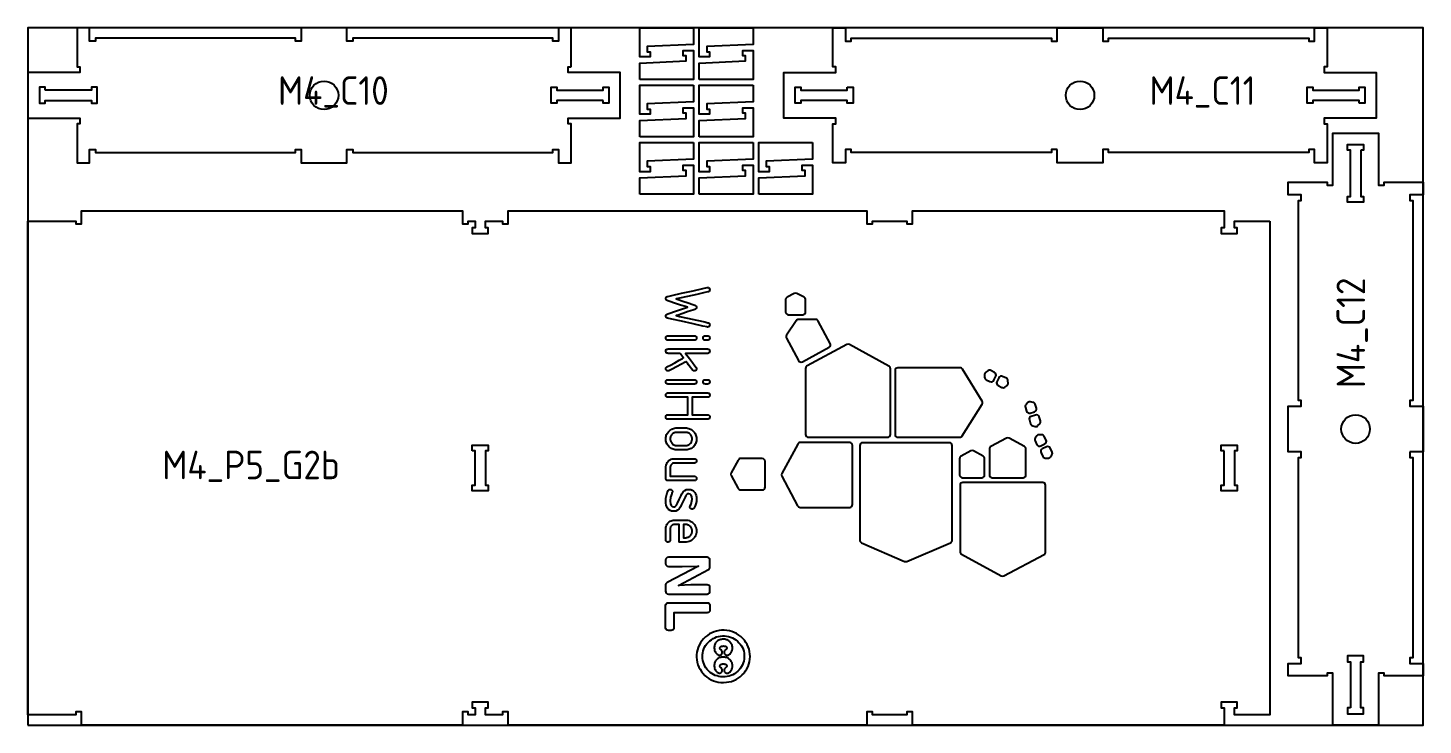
# Model space of a CAD drawing. Header units: millimetres. Extents: x -18174 to 50972, y 6312 to 16778.
# Drawn here: x -4808 to -2368, y 8953 to 10173 of the extents above; entities that cross this region are included whole.
import ezdxf

# ---------------------------------------------------------------- set-up
doc = ezdxf.new("R2010")
doc.units = ezdxf.units.MM
doc.header["$MEASUREMENT"] = 0
for name, color, linetype in [("freeeswerk_LOGO'S_halve dikte plaat", 6, 'Continuous'), ('freeswerk_CODES', 50, 'Continuous'), ('freeswerk_ELEMENTEN', 7, 'Continuous'), ('freeswerk_PLATEN', 3, 'Continuous')]:
    doc.layers.add(name, color=color, linetype=linetype)

msp = doc.modelspace()

# ---------------------------------------------------------------- linework, layer by layer
for centre in [(-4289.7, 10054.5), (-2967.7, 10054.5), (-2485.7, 9470.5)]:
    msp.add_circle(centre, 25)
at = {"layer": "freeeswerk_LOGO'S_halve dikte plaat"}
for points in [[(-3668, 9667.7), (-3654.3, 9664.7), (-3637.8, 9661), (-3624.1, 9658), (-3618.3, 9656.7), (-3617.2, 9656.3), (-3616.4, 9655.7), (-3615.8, 9655), (-3615.4, 9654), (-3615.3, 9652.9), (-3615.4, 9651.5), (-3615.9, 9650.4), (-3616.7, 9649.7), (-3617.7, 9649.2), (-3619.1, 9649.1), (-3619.3, 9649.1), (-3619.4, 9649.1), (-3619.6, 9649.1), (-3619.8, 9649.1), (-3620, 9649.2), (-3627.2, 9650.8), (-3644.2, 9654.6), (-3664.6, 9659.1), (-3681.7, 9662.9), (-3688.9, 9664.5), (-3690, 9664.9), (-3690.9, 9665.4), (-3691.6, 9666.2), (-3691.9, 9667.1), (-3692.1, 9668.3), (-3691.9, 9669.3), (-3691.5, 9670.2), (-3690.9, 9671), (-3689.9, 9671.6), (-3688.8, 9672.1), (-3685.2, 9673.3), (-3676.6, 9676.2), (-3666.4, 9679.6), (-3657.8, 9682.4), (-3654.3, 9683.6), (-3657.8, 9684.8), (-3666.4, 9687.6), (-3676.6, 9691), (-3685.2, 9693.9), (-3688.8, 9695.1), (-3689.9, 9695.6), (-3690.9, 9696.2), (-3691.5, 9697), (-3691.9, 9697.9), (-3692.1, 9699), (-3691.9, 9700.1), (-3691.5, 9701), (-3690.9, 9701.8), (-3689.9, 9702.4), (-3688.8, 9702.7), (-3681.6, 9704.3), (-3664.6, 9708.1), (-3644.2, 9712.7), (-3627.2, 9716.5), (-3620, 9718.1), (-3619.8, 9718.1), (-3619.6, 9718.1), (-3619.4, 9718.1), (-3619.3, 9718.2), (-3619.1, 9718.2), (-3617.7, 9718), (-3616.7, 9717.5), (-3615.9, 9716.8), (-3615.4, 9715.7), (-3615.3, 9714.3), (-3615.4, 9713.2), (-3615.8, 9712.2), (-3616.4, 9711.5), (-3617.2, 9710.9), (-3618.3, 9710.5), (-3624.1, 9709.3), (-3637.9, 9706.2), (-3654.3, 9702.6), (-3668.1, 9699.5), (-3673.9, 9698.2), (-3670.6, 9697.1), (-3662.5, 9694.4), (-3652.9, 9691.2), (-3644.9, 9688.5), (-3641.5, 9687.4), (-3640.4, 9686.9), (-3639.5, 9686.3), (-3638.8, 9685.5), (-3638.5, 9684.6), (-3638.3, 9683.6), (-3638.5, 9682.6), (-3638.8, 9681.7), (-3639.5, 9680.9), (-3640.4, 9680.3), (-3641.5, 9679.8), (-3644.9, 9678.7), (-3652.9, 9676), (-3662.4, 9672.8), (-3670.4, 9670.1), (-3673.8, 9669)], [(-3641.3, 9633.7), (-3640.5, 9633.5), (-3639.9, 9633.2), (-3639.3, 9632.8), (-3638.9, 9632.3), (-3638.6, 9631.6), (-3638.4, 9630.9), (-3638.3, 9630), (-3638.4, 9629.1), (-3638.5, 9628.3), (-3638.8, 9627.7), (-3639.2, 9627.1), (-3639.7, 9626.7), (-3640.3, 9626.3), (-3641, 9626.1), (-3641.9, 9626), (-3643, 9626), (-3647.1, 9626), (-3653.7, 9626), (-3661.7, 9626), (-3670.1, 9626), (-3677.9, 9626), (-3684.1, 9626), (-3687.7, 9626), (-3688.7, 9626), (-3689.5, 9626.2), (-3690.2, 9626.4), (-3690.8, 9626.7), (-3691.3, 9627.2), (-3691.7, 9627.8), (-3691.9, 9628.5), (-3692, 9629.3), (-3692.1, 9630.2), (-3692, 9631), (-3691.8, 9631.8), (-3691.4, 9632.4), (-3691, 9632.9), (-3690.4, 9633.3), (-3689.8, 9633.5), (-3689, 9633.7), (-3688.2, 9633.7), (-3685.7, 9633.7), (-3680.2, 9633.7), (-3672.8, 9633.7), (-3664.5, 9633.7), (-3656.2, 9633.7), (-3649.1, 9633.7), (-3644.1, 9633.7), (-3642.2, 9633.7)], [(-3622.8, 9633.7), (-3622.4, 9633.7), (-3621.8, 9633.7), (-3621.1, 9633.7), (-3620.4, 9633.7), (-3619.8, 9633.7), (-3619.3, 9633.7), (-3619.1, 9633.7), (-3618.4, 9633.7), (-3617.6, 9633.5), (-3616.9, 9633.3), (-3616.4, 9632.9), (-3615.9, 9632.4), (-3615.6, 9631.8), (-3615.4, 9631), (-3615.3, 9630.2), (-3615.3, 9629.3), (-3615.4, 9628.5), (-3615.7, 9627.8), (-3616.1, 9627.2), (-3616.5, 9626.7), (-3617.1, 9626.4), (-3617.8, 9626.2), (-3618.7, 9626), (-3619.2, 9626), (-3619.5, 9626), (-3620, 9626), (-3620.6, 9626), (-3621.3, 9626), (-3622, 9626), (-3622.6, 9626), (-3622.9, 9626), (-3623.3, 9626), (-3624.1, 9626.1), (-3624.8, 9626.3), (-3625.5, 9626.7), (-3626, 9627.1), (-3626.3, 9627.7), (-3626.6, 9628.3), (-3626.8, 9629.1), (-3626.8, 9630), (-3626.7, 9630.9), (-3626.5, 9631.6), (-3626.2, 9632.3), (-3625.8, 9632.8), (-3625.3, 9633.2), (-3624.6, 9633.5), (-3623.9, 9633.7), (-3623, 9633.7)], [(-3669.1, 9603), (-3673.9, 9603), (-3679.9, 9603), (-3685.2, 9603), (-3688.1, 9603), (-3689.2, 9603.1), (-3690.3, 9603.4), (-3691.2, 9604), (-3691.7, 9604.9), (-3692, 9606.1), (-3692, 9607.5), (-3691.8, 9608.7), (-3691.2, 9609.6), (-3690.4, 9610.2), (-3689.3, 9610.6), (-3687.9, 9610.7), (-3678.9, 9610.7), (-3661.9, 9610.7), (-3642.5, 9610.7), (-3626.3, 9610.7), (-3619.1, 9610.7), (-3617.9, 9610.6), (-3616.8, 9610.2), (-3616, 9609.5), (-3615.5, 9608.5), (-3615.3, 9607.3), (-3615.4, 9605.9), (-3615.7, 9604.8), (-3616.3, 9603.9), (-3617.2, 9603.3), (-3618.3, 9603), (-3619.8, 9603), (-3626, 9603), (-3636, 9603), (-3646.7, 9603), (-3654.8, 9603), (-3657.4, 9602.9), (-3655.2, 9600), (-3650.7, 9594), (-3645.5, 9587.1), (-3641.2, 9581.2), (-3639.1, 9578.5), (-3638.8, 9578.1), (-3638.6, 9577.7), (-3638.5, 9577.3), (-3638.4, 9576.8), (-3638.3, 9576.3), (-3638.4, 9575.3), (-3638.7, 9574.1), (-3639.3, 9573.3), (-3640.2, 9572.7), (-3641.3, 9572.3), (-3642.4, 9572.3), (-3643.1, 9572.4), (-3643.8, 9572.6), (-3644.3, 9572.9), (-3644.8, 9573.3), (-3645.3, 9573.8), (-3646.5, 9575.5), (-3649.2, 9579), (-3652.3, 9583.2), (-3655, 9586.8), (-3656.4, 9588.7), (-3658.5, 9587.6), (-3664.9, 9584.2), (-3673.2, 9579.7), (-3681, 9575.6), (-3685.9, 9573), (-3686.6, 9572.6), (-3686.9, 9572.5), (-3687.2, 9572.4), (-3687.6, 9572.3), (-3688, 9572.3), (-3688.4, 9572.3), (-3689, 9572.4), (-3689.5, 9572.5), (-3690, 9572.7), (-3690.5, 9573.1), (-3691, 9573.4), (-3691.3, 9573.9), (-3691.6, 9574.4), (-3691.9, 9574.9), (-3692, 9575.4), (-3692.1, 9576), (-3692, 9576.8), (-3691.8, 9577.5), (-3691.5, 9578.2), (-3691, 9578.8), (-3690.4, 9579.3), (-3689.2, 9579.9), (-3684.1, 9582.6), (-3676.4, 9586.7), (-3668.5, 9591), (-3662.7, 9594.1), (-3661.2, 9595), (-3662, 9596.1), (-3663.5, 9598.1), (-3665.2, 9600.4), (-3666.5, 9602.2), (-3667.1, 9603)], [(-3641.3, 9556.9), (-3640.5, 9556.7), (-3639.9, 9556.4), (-3639.3, 9556), (-3638.9, 9555.5), (-3638.6, 9554.9), (-3638.4, 9554.1), (-3638.3, 9553.3), (-3638.4, 9552.4), (-3638.5, 9551.6), (-3638.8, 9550.9), (-3639.2, 9550.3), (-3639.7, 9549.9), (-3640.3, 9549.6), (-3641, 9549.4), (-3641.9, 9549.3), (-3643, 9549.3), (-3647.1, 9549.3), (-3653.7, 9549.3), (-3661.7, 9549.3), (-3670.1, 9549.3), (-3677.9, 9549.3), (-3684.1, 9549.3), (-3687.7, 9549.3), (-3688.7, 9549.3), (-3689.5, 9549.4), (-3690.2, 9549.6), (-3690.8, 9550), (-3691.3, 9550.4), (-3691.7, 9551), (-3691.9, 9551.7), (-3692, 9552.5), (-3692.1, 9553.4), (-3692, 9554.2), (-3691.8, 9555), (-3691.4, 9555.6), (-3691, 9556.1), (-3690.4, 9556.5), (-3689.8, 9556.7), (-3689, 9556.9), (-3688.2, 9556.9), (-3685.7, 9556.9), (-3680.2, 9556.9), (-3672.8, 9556.9), (-3664.5, 9556.9), (-3656.2, 9556.9), (-3649.1, 9556.9), (-3644.1, 9556.9), (-3642.2, 9556.9)], [(-3622.8, 9556.9), (-3622.4, 9556.9), (-3621.8, 9556.9), (-3621.1, 9556.9), (-3620.4, 9556.9), (-3619.8, 9556.9), (-3619.3, 9556.9), (-3619.1, 9556.9), (-3618.4, 9556.9), (-3617.6, 9556.7), (-3616.9, 9556.5), (-3616.4, 9556.1), (-3615.9, 9555.6), (-3615.6, 9555), (-3615.4, 9554.2), (-3615.3, 9553.4), (-3615.3, 9552.5), (-3615.4, 9551.7), (-3615.7, 9551), (-3616.1, 9550.4), (-3616.5, 9550), (-3617.1, 9549.6), (-3617.8, 9549.4), (-3618.7, 9549.3), (-3619.2, 9549.3), (-3619.5, 9549.3), (-3620, 9549.3), (-3620.6, 9549.3), (-3621.3, 9549.3), (-3622, 9549.3), (-3622.6, 9549.3), (-3622.9, 9549.3), (-3623.3, 9549.3), (-3624.1, 9549.4), (-3624.8, 9549.6), (-3625.5, 9549.9), (-3626, 9550.3), (-3626.3, 9550.9), (-3626.6, 9551.6), (-3626.8, 9552.4), (-3626.8, 9553.3), (-3626.7, 9554.1), (-3626.5, 9554.9), (-3626.2, 9555.5), (-3625.8, 9556), (-3625.3, 9556.4), (-3624.6, 9556.7), (-3623.9, 9556.9), (-3623, 9556.9)], [(-3683.5, 9533.9), (-3671.5, 9533.9), (-3655.8, 9533.9), (-3639.5, 9533.9), (-3626.3, 9533.9), (-3619.5, 9533.9), (-3618.3, 9533.8), (-3617.3, 9533.6), (-3616.5, 9533.2), (-3615.9, 9532.5), (-3615.5, 9531.7), (-3615.3, 9530.6), (-3615.3, 9529.5), (-3615.5, 9528.4), (-3615.9, 9527.6), (-3616.5, 9527), (-3617.3, 9526.5), (-3618.3, 9526.3), (-3619.3, 9526.2), (-3621.9, 9526.2), (-3627.1, 9526.2), (-3633.4, 9526.2), (-3639.5, 9526.2), (-3644.2, 9526.2), (-3646, 9526.2), (-3646, 9524.1), (-3646, 9518.8), (-3646, 9511.8), (-3646, 9504.6), (-3646, 9498.7), (-3646, 9495.7), (-3644.9, 9495.5), (-3640.9, 9495.5), (-3635, 9495.5), (-3628.6, 9495.5), (-3623, 9495.5), (-3619.6, 9495.5), (-3618.5, 9495.5), (-3617.5, 9495.3), (-3616.7, 9494.9), (-3616, 9494.3), (-3615.6, 9493.5), (-3615.3, 9492.5), (-3615.3, 9491.4), (-3615.4, 9490.3), (-3615.8, 9489.4), (-3616.3, 9488.7), (-3617.1, 9488.2), (-3618, 9487.9), (-3619.1, 9487.8), (-3623.9, 9487.8), (-3635.8, 9487.8), (-3651.6, 9487.8), (-3667.8, 9487.8), (-3681, 9487.8), (-3687.9, 9487.8), (-3689.1, 9487.9), (-3690.1, 9488.1), (-3690.9, 9488.6), (-3691.5, 9489.2), (-3691.8, 9490.1), (-3692, 9491.1), (-3692, 9492.3), (-3691.8, 9493.3), (-3691.5, 9494.1), (-3690.9, 9494.8), (-3690.1, 9495.2), (-3689.1, 9495.5), (-3688.1, 9495.5), (-3684.6, 9495.5), (-3678, 9495.5), (-3669.9, 9495.5), (-3662, 9495.5), (-3656, 9495.5), (-3653.7, 9495.5), (-3653.7, 9497.6), (-3653.7, 9502.9), (-3653.7, 9509.9), (-3653.7, 9517.1), (-3653.7, 9523), (-3653.7, 9526.1), (-3655.1, 9526.2), (-3660.3, 9526.2), (-3667.9, 9526.2), (-3676.1, 9526.2), (-3683.2, 9526.2), (-3687.6, 9526.2), (-3688.8, 9526.2), (-3689.8, 9526.4), (-3690.7, 9526.8), (-3691.3, 9527.4), (-3691.8, 9528.2), (-3692, 9529.2), (-3692.1, 9530.4), (-3691.9, 9531.4), (-3691.6, 9532.3), (-3691, 9533), (-3690.3, 9533.5), (-3689.4, 9533.8), (-3688.2, 9533.9)], [(-3672.2, 9472.5), (-3670.5, 9472.5), (-3668.1, 9472.5), (-3665.3, 9472.5), (-3662.5, 9472.5), (-3660.1, 9472.5), (-3658.3, 9472.5), (-3657.5, 9472.5), (-3655.8, 9472.4), (-3653.9, 9472.2), (-3652.1, 9471.8), (-3650.4, 9471.2), (-3648.7, 9470.4), (-3647.2, 9469.5), (-3645.7, 9468.4), (-3644.2, 9467.1), (-3642.9, 9465.7), (-3641.7, 9464.3), (-3640.7, 9462.7), (-3639.9, 9461.1), (-3639.3, 9459.4), (-3638.8, 9457.6), (-3638.5, 9455.8), (-3638.3, 9453.9), (-3638.4, 9451.9), (-3638.6, 9450), (-3638.9, 9448.2), (-3639.5, 9446.4), (-3640.2, 9444.8), (-3641.1, 9443.2), (-3642.1, 9441.6), (-3643.3, 9440.2), (-3644.7, 9438.9), (-3646.2, 9437.7), (-3647.7, 9436.7), (-3649.3, 9435.8), (-3651, 9435.1), (-3652.8, 9434.6), (-3654.6, 9434.3), (-3656.5, 9434.1), (-3657.7, 9434.1), (-3658.9, 9434.1), (-3661, 9434.1), (-3663.6, 9434.1), (-3666.5, 9434.1), (-3669.1, 9434.1), (-3671.3, 9434.1), (-3672.6, 9434.1), (-3673.7, 9434.1), (-3675.6, 9434.3), (-3677.4, 9434.6), (-3679.1, 9435.1), (-3680.8, 9435.7), (-3682.5, 9436.6), (-3684, 9437.6), (-3685.5, 9438.8), (-3686.9, 9440.1), (-3688.1, 9441.6), (-3689.2, 9443.1), (-3690.1, 9444.7), (-3690.8, 9446.3), (-3691.4, 9448.1), (-3691.8, 9449.9), (-3692, 9451.7), (-3692.1, 9453.7), (-3691.9, 9455.6), (-3691.7, 9457.4), (-3691.2, 9459.2), (-3690.6, 9460.9), (-3689.8, 9462.5), (-3688.8, 9464.1), (-3687.6, 9465.6), (-3686.3, 9467), (-3684.9, 9468.3), (-3683.4, 9469.4), (-3681.8, 9470.3), (-3680.2, 9471.1), (-3678.5, 9471.7), (-3676.7, 9472.1), (-3674.8, 9472.4), (-3672.9, 9472.5)], [(-3672.2, 9441.8), (-3670.5, 9441.8), (-3668.1, 9441.8), (-3665.3, 9441.8), (-3662.5, 9441.8), (-3660.1, 9441.8), (-3658.3, 9441.8), (-3657.5, 9441.8), (-3656.5, 9441.8), (-3655.4, 9442), (-3654.3, 9442.2), (-3653.2, 9442.5), (-3652.3, 9443), (-3651.3, 9443.6), (-3650.4, 9444.2), (-3649.5, 9445), (-3648.7, 9445.8), (-3648, 9446.7), (-3647.4, 9447.6), (-3647, 9448.6), (-3646.6, 9449.6), (-3646.3, 9450.7), (-3646.1, 9451.8), (-3646, 9452.9), (-3646, 9454.1), (-3646.2, 9455.2), (-3646.4, 9456.3), (-3646.7, 9457.4), (-3647.1, 9458.3), (-3647.7, 9459.3), (-3648.3, 9460.2), (-3649.1, 9461.1), (-3649.9, 9461.9), (-3650.8, 9462.6), (-3651.7, 9463.2), (-3652.7, 9463.8), (-3653.7, 9464.2), (-3654.7, 9464.5), (-3655.8, 9464.7), (-3656.9, 9464.8), (-3657.7, 9464.8), (-3658.9, 9464.8), (-3661, 9464.8), (-3663.6, 9464.8), (-3666.5, 9464.8), (-3669.1, 9464.8), (-3671.3, 9464.8), (-3672.6, 9464.8), (-3673.3, 9464.8), (-3674.5, 9464.7), (-3675.6, 9464.5), (-3676.7, 9464.2), (-3677.7, 9463.8), (-3678.7, 9463.3), (-3679.6, 9462.7), (-3680.5, 9462), (-3681.3, 9461.2), (-3682, 9460.3), (-3682.7, 9459.4), (-3683.2, 9458.5), (-3683.7, 9457.5), (-3684, 9456.4), (-3684.2, 9455.4), (-3684.4, 9454.2), (-3684.4, 9453.1), (-3684.3, 9451.9), (-3684.1, 9450.8), (-3683.9, 9449.7), (-3683.5, 9448.7), (-3683, 9447.7), (-3682.4, 9446.8), (-3681.7, 9445.9), (-3680.9, 9445.1), (-3680.1, 9444.3), (-3679.2, 9443.6), (-3678.2, 9443.1), (-3677.2, 9442.6), (-3676.2, 9442.2), (-3675.1, 9442), (-3674, 9441.8), (-3672.9, 9441.8)], [(-3645, 9380.3), (-3652.1, 9380.3), (-3661.8, 9380.3), (-3672, 9380.3), (-3681, 9380.3), (-3686.9, 9380.3), (-3688.6, 9380.4), (-3689.6, 9380.5), (-3690.4, 9380.8), (-3691.1, 9381.3), (-3691.6, 9382), (-3691.9, 9382.8), (-3692.1, 9383.8), (-3692.1, 9384.7), (-3692.1, 9387.2), (-3692.1, 9390.9), (-3692.1, 9395.2), (-3692.1, 9399.2), (-3692.1, 9402.2), (-3692.1, 9403.4), (-3692, 9405.3), (-3691.7, 9407.1), (-3691.2, 9408.8), (-3690.5, 9410.4), (-3689.6, 9411.9), (-3688.5, 9413.4), (-3687.2, 9414.7), (-3685.8, 9415.9), (-3684.3, 9416.9), (-3682.7, 9417.6), (-3681, 9418.2), (-3679.2, 9418.6), (-3677.4, 9418.7), (-3675.7, 9418.7), (-3671.3, 9418.7), (-3664.6, 9418.7), (-3656.9, 9418.7), (-3649.6, 9418.7), (-3644.3, 9418.7), (-3642.2, 9418.7), (-3641.1, 9418.6), (-3640.2, 9418.4), (-3639.5, 9418), (-3638.9, 9417.4), (-3638.6, 9416.6), (-3638.4, 9415.6), (-3638.3, 9414.5), (-3638.5, 9413.5), (-3638.8, 9412.7), (-3639.3, 9412), (-3639.9, 9411.5), (-3640.8, 9411.2), (-3641.8, 9411.1), (-3643.1, 9411.1), (-3647.6, 9411.1), (-3654.3, 9411.1), (-3662, 9411.1), (-3669.3, 9411.1), (-3674.6, 9411.1), (-3676.7, 9411.1), (-3677.6, 9411), (-3678.5, 9410.9), (-3679.4, 9410.6), (-3680.2, 9410.2), (-3680.9, 9409.8), (-3681.7, 9409.2), (-3682.3, 9408.6), (-3682.9, 9407.8), (-3683.4, 9407.1), (-3683.8, 9406.3), (-3684.1, 9405.5), (-3684.3, 9404.6), (-3684.4, 9403.7), (-3684.4, 9402.9), (-3684.4, 9401), (-3684.4, 9398), (-3684.4, 9394.6), (-3684.4, 9391.3), (-3684.4, 9389), (-3684.4, 9388), (-3681.8, 9388), (-3675.3, 9388), (-3666.4, 9388), (-3657, 9388), (-3648.8, 9388), (-3643.3, 9388), (-3641.8, 9388), (-3640.8, 9387.9), (-3639.9, 9387.6), (-3639.3, 9387.1), (-3638.8, 9386.4), (-3638.5, 9385.6), (-3638.3, 9384.6), (-3638.4, 9383.5), (-3638.6, 9382.5), (-3638.9, 9381.7), (-3639.5, 9381.1), (-3640.2, 9380.7), (-3641.1, 9380.4), (-3642.2, 9380.3)], [(-3676.9, 9334.5), (-3675.5, 9335.1), (-3674.3, 9336.1), (-3673.4, 9337.5), (-3671.9, 9340.6), (-3668.7, 9347.4), (-3665.4, 9354.2), (-3663.9, 9357.3), (-3661.8, 9360.6), (-3659, 9363.1), (-3655.7, 9364.5), (-3651.8, 9365), (-3648.6, 9364.6), (-3645.9, 9363.6), (-3643.5, 9361.9), (-3641.5, 9359.5), (-3640.1, 9357), (-3639.2, 9354.2), (-3638.6, 9351.1), (-3638.4, 9347.8), (-3638.6, 9343.6), (-3639.4, 9339.7), (-3640.8, 9336), (-3642.6, 9332.5), (-3643.3, 9331.6), (-3644.1, 9331), (-3645, 9330.6), (-3646, 9330.4), (-3646.8, 9330.5), (-3647.5, 9330.7), (-3648.1, 9331.1), (-3648.7, 9331.6), (-3649.2, 9332.2), (-3649.6, 9332.8), (-3649.8, 9333.5), (-3649.8, 9334.3), (-3649.8, 9334.8), (-3649.7, 9335.3), (-3649.6, 9335.7), (-3649.4, 9336.1), (-3647.9, 9338.9), (-3646.9, 9341.8), (-3646.3, 9344.7), (-3646.1, 9347.8), (-3646.4, 9351.9), (-3647.5, 9354.9), (-3649.3, 9356.7), (-3651.8, 9357.3), (-3653.4, 9357.1), (-3654.8, 9356.5), (-3656, 9355.5), (-3656.9, 9354.2), (-3658.4, 9351.1), (-3661.7, 9344.2), (-3665, 9337.4), (-3666.5, 9334.3), (-3668.6, 9330.9), (-3671.4, 9328.5), (-3674.7, 9327.1), (-3678.6, 9326.6), (-3681.9, 9326.9), (-3684.7, 9328), (-3687.1, 9329.7), (-3689.1, 9332.1), (-3690.4, 9334.7), (-3691.3, 9337.5), (-3691.9, 9340.7), (-3692.1, 9344.3), (-3691.8, 9349.6), (-3691, 9354.5), (-3689.7, 9358.9), (-3687.8, 9362.8), (-3687.1, 9363.8), (-3686.4, 9364.5), (-3685.4, 9364.9), (-3684.4, 9365), (-3683.6, 9364.9), (-3682.9, 9364.7), (-3682.3, 9364.4), (-3681.7, 9363.9), (-3681.2, 9363.3), (-3680.8, 9362.6), (-3680.6, 9361.9), (-3680.5, 9361.2), (-3680.6, 9360.8), (-3680.6, 9360.4), (-3680.7, 9360.1), (-3680.8, 9359.7), (-3681.3, 9358.7), (-3681.8, 9357.4), (-3682.4, 9355.9), (-3683, 9354.2), (-3683.6, 9351.6), (-3684, 9349.1), (-3684.3, 9346.5), (-3684.4, 9344.1), (-3684, 9339.8), (-3682.9, 9336.7), (-3681.2, 9334.9), (-3678.6, 9334.3)], [(-3669.6, 9303.6), (-3670.9, 9303.6), (-3672.6, 9303.6), (-3674.4, 9303.6), (-3675.9, 9303.6), (-3676.7, 9303.6), (-3677.5, 9303.5), (-3678.4, 9303.4), (-3679.3, 9303.1), (-3680.2, 9302.8), (-3681, 9302.3), (-3681.8, 9301.7), (-3682.5, 9300.9), (-3683.1, 9300.2), (-3683.6, 9299.3), (-3684, 9298.5), (-3684.2, 9297.6), (-3684.4, 9296.6), (-3684.4, 9295.8), (-3684.4, 9293.9), (-3684.4, 9290.2), (-3684.4, 9285.7), (-3684.4, 9281.3), (-3684.4, 9278), (-3684.4, 9276.7), (-3684.5, 9275.6), (-3684.8, 9274.6), (-3685.3, 9273.9), (-3686, 9273.4), (-3686.8, 9273), (-3687.9, 9272.9), (-3689.1, 9272.9), (-3690.1, 9273.2), (-3690.9, 9273.6), (-3691.5, 9274.2), (-3691.8, 9275.1), (-3692, 9276.1), (-3692.1, 9277), (-3692.1, 9279.5), (-3692.1, 9283.5), (-3692.1, 9288), (-3692.1, 9292.2), (-3692.1, 9295.1), (-3692.1, 9296.4), (-3691.9, 9298.4), (-3691.5, 9300.3), (-3690.9, 9302.1), (-3690, 9303.7), (-3688.9, 9305.3), (-3687.6, 9306.8), (-3686.1, 9308.1), (-3684.6, 9309.2), (-3682.9, 9310), (-3681.1, 9310.7), (-3679.2, 9311.1), (-3677.2, 9311.2), (-3676, 9311.2), (-3673, 9311.2), (-3668.8, 9311.2), (-3664.3, 9311.2), (-3660.3, 9311.2), (-3657.9, 9311.2), (-3656.3, 9311.2), (-3653.8, 9310.9), (-3651.5, 9310.3), (-3649.3, 9309.5), (-3647.3, 9308.3), (-3645.3, 9306.9), (-3643.5, 9305.2), (-3641.9, 9303.3), (-3640.6, 9301.3), (-3639.6, 9299.2), (-3638.9, 9296.9), (-3638.5, 9294.5), (-3638.3, 9292.1), (-3638.5, 9289.5), (-3638.9, 9287.1), (-3639.6, 9284.9), (-3640.6, 9282.7), (-3641.9, 9280.7), (-3643.4, 9278.9), (-3645.2, 9277.2), (-3647.2, 9275.7), (-3649.3, 9274.6), (-3651.5, 9273.7), (-3653.8, 9273.2), (-3656.2, 9272.9), (-3657.7, 9272.9), (-3659.2, 9272.9), (-3661.6, 9272.9), (-3664.3, 9272.9), (-3666.8, 9272.9), (-3668.6, 9272.9), (-3669, 9273), (-3669, 9276.1), (-3669, 9281.9), (-3669, 9289.1), (-3669, 9296.1), (-3669, 9301.5), (-3669, 9303.6)], [(-3646.1, 9293.2), (-3646.2, 9294.3), (-3646.5, 9295.4), (-3646.8, 9296.4), (-3647.3, 9297.4), (-3647.8, 9298.3), (-3648.5, 9299.2), (-3649.3, 9300.1), (-3650.1, 9300.9), (-3651, 9301.6), (-3651.9, 9302.1), (-3652.9, 9302.6), (-3653.9, 9303), (-3655, 9303.3), (-3656, 9303.5), (-3657.2, 9303.6), (-3657.6, 9303.6), (-3658, 9303.6), (-3658.5, 9303.6), (-3659.2, 9303.6), (-3659.9, 9303.6), (-3660.5, 9303.6), (-3661, 9303.6), (-3661.3, 9303.6), (-3661.4, 9303.2), (-3661.4, 9301.3), (-3661.4, 9298.1), (-3661.4, 9294.2), (-3661.4, 9289.9), (-3661.4, 9286), (-3661.4, 9282.8), (-3661.4, 9280.9), (-3661.3, 9280.5), (-3661, 9280.5), (-3660.5, 9280.5), (-3659.9, 9280.5), (-3659.2, 9280.5), (-3658.5, 9280.5), (-3658, 9280.5), (-3657.6, 9280.5), (-3657.2, 9280.5), (-3656, 9280.6), (-3655, 9280.8), (-3653.9, 9281.1), (-3652.9, 9281.5), (-3651.9, 9282), (-3651, 9282.5), (-3650.1, 9283.2), (-3649.3, 9284), (-3648.5, 9284.9), (-3647.8, 9285.8), (-3647.3, 9286.7), (-3646.8, 9287.7), (-3646.5, 9288.7), (-3646.2, 9289.8), (-3646.1, 9290.9), (-3646, 9292.1)], [(-3555.3, 9043.6), (-3552.5, 9047.2), (-3550.2, 9050.9), (-3548.3, 9054.9), (-3546.8, 9059), (-3545.7, 9063.2), (-3545, 9067.7), (-3544.7, 9072.3), (-3544.9, 9076.9), (-3545.5, 9081.4), (-3546.4, 9085.6), (-3547.8, 9089.7), (-3549.6, 9093.6), (-3551.9, 9097.3), (-3554.5, 9100.9), (-3557.5, 9104.2), (-3561, 9107.3), (-3564.6, 9110.1), (-3568.4, 9112.6), (-3572.4, 9114.5), (-3576.5, 9116.1), (-3580.8, 9117.3), (-3585.2, 9118.1), (-3589.8, 9118.4), (-3594.5, 9118.4), (-3599, 9117.9), (-3603.4, 9117.1), (-3607.7, 9115.8), (-3611.7, 9114.1), (-3615.6, 9112.1), (-3619.2, 9109.6), (-3622.7, 9106.7), (-3626, 9103.4), (-3629, 9099.9), (-3631.6, 9096.3), (-3633.8, 9092.5), (-3635.6, 9088.5), (-3636.9, 9084.4), (-3637.8, 9080.1), (-3638.3, 9075.7), (-3638.3, 9071.2), (-3637.9, 9066.7), (-3637.1, 9062.4), (-3635.9, 9058.2), (-3634.3, 9054.1), (-3632.2, 9050.2), (-3629.7, 9046.5), (-3626.8, 9042.9), (-3623.6, 9039.5), (-3620.2, 9036.6), (-3616.6, 9034), (-3612.8, 9031.9), (-3608.8, 9030.2), (-3604.6, 9028.8), (-3600.3, 9027.9), (-3595.7, 9027.3), (-3590.9, 9027.2), (-3586.2, 9027.4), (-3581.7, 9028.1), (-3577.4, 9029.1), (-3573.2, 9030.6), (-3569.2, 9032.4), (-3565.4, 9034.6), (-3561.8, 9037.2), (-3558.4, 9040.3)], [(-3619.7, 9050), (-3621.9, 9052.8), (-3623.7, 9055.8), (-3625.2, 9058.9), (-3626.4, 9062.1), (-3627.3, 9065.4), (-3627.8, 9068.8), (-3628, 9072.3), (-3627.9, 9075.8), (-3627.5, 9079.2), (-3626.7, 9082.5), (-3625.6, 9085.7), (-3624.2, 9088.7), (-3622.4, 9091.7), (-3620.4, 9094.5), (-3618, 9097.2), (-3615.3, 9099.8), (-3612.4, 9102), (-3609.5, 9103.9), (-3606.4, 9105.5), (-3603.2, 9106.8), (-3599.9, 9107.7), (-3596.4, 9108.3), (-3592.9, 9108.6), (-3589.3, 9108.6), (-3585.7, 9108.2), (-3582.2, 9107.5), (-3578.9, 9106.5), (-3575.7, 9105.1), (-3572.6, 9103.5), (-3569.7, 9101.5), (-3566.8, 9099.2), (-3564.2, 9096.6), (-3561.9, 9094), (-3559.9, 9091.2), (-3558.2, 9088.2), (-3556.9, 9085.2), (-3555.9, 9081.9), (-3555.2, 9078.6), (-3554.8, 9075), (-3554.8, 9071.4), (-3555.1, 9067.9), (-3555.7, 9064.4), (-3556.6, 9061.2), (-3557.9, 9058), (-3559.5, 9055), (-3561.5, 9052.1), (-3563.7, 9049.3), (-3566.3, 9046.7), (-3569.1, 9044.4), (-3572, 9042.4), (-3575, 9040.7), (-3578.1, 9039.4), (-3581.4, 9038.3), (-3584.8, 9037.6), (-3588.3, 9037.1), (-3592, 9037), (-3595.7, 9037.2), (-3599.2, 9037.7), (-3602.5, 9038.5), (-3605.8, 9039.6), (-3608.8, 9041.1), (-3611.8, 9042.8), (-3614.5, 9044.8), (-3617.2, 9047.2)]]:
    msp.add_lwpolyline(points, close=True, dxfattribs=at)
for points in [[(-3450.3, 9701.1), (-3462.8, 9707.9, 0.253288), (-3467.6, 9707.9), (-3480.1, 9701.1, 0.276641), (-3482.7, 9696.7), (-3482.6, 9675.5, 0.414183), (-3477.6, 9670.6), (-3452.6, 9670.7, 0.414232), (-3447.6, 9675.7), (-3447.7, 9696.8, 0.274011)], [(-3429.9, 9662.2), (-3460.1, 9662.4, 0.253249), (-3464.3, 9660.1), (-3481, 9634.8, 0.276644), (-3481.2, 9629.7), (-3460, 9590.4, 0.414209), (-3453.2, 9588.3), (-3406.4, 9613.6, 0.41421), (-3404.4, 9620.4), (-3425.5, 9659.6, 0.274044)], [(-3301.9, 9580.7), (-3370.7, 9618.4, 0.25327), (-3375.5, 9618.4), (-3445, 9581.2, 0.27663), (-3447.6, 9576.8), (-3447.6, 9461.2, 0.41421), (-3442.6, 9456.2), (-3304.3, 9456.2, 0.414217), (-3299.3, 9461.2), (-3299.3, 9576.3, 0.274029)], [(-3173.7, 9458.5), (-3138.9, 9514, 0.285507), (-3138.8, 9519.3), (-3173.3, 9575.3, 0.260608), (-3177.5, 9577.7), (-3286.2, 9577.7, 0.414214), (-3291.2, 9572.7), (-3291.2, 9461.2, 0.414214), (-3286.2, 9456.2), (-3178, 9456.2, 0.25785)], [(-3128.8, 9572.5), (-3132.5, 9569.9, 0.257592), (-3134.7, 9565.6), (-3134.5, 9561.1, 0.274472), (-3131.7, 9556.8), (-3125.2, 9553.6, 0.414196), (-3118.5, 9555.9), (-3115, 9563, 0.414233), (-3117.2, 9569.7), (-3123.8, 9572.9, 0.271823)], [(-3099.3, 9543.8), (-3095.6, 9546.3, 0.257557), (-3093.5, 9550.7), (-3093.7, 9555.2, 0.274465), (-3096.5, 9559.5), (-3103, 9562.7, 0.41422), (-3109.7, 9560.4), (-3113.2, 9553.3, 0.414237), (-3110.9, 9546.6), (-3104.4, 9543.4, 0.271839)], [(-3049.9, 9517.3), (-3054.3, 9518.2, 0.257592), (-3058.9, 9516.8), (-3062.1, 9513.5, 0.274472), (-3063.3, 9508.5), (-3061.1, 9501.6, 0.414196), (-3054.8, 9498.3), (-3047.2, 9500.7, 0.414233), (-3044, 9507), (-3046.1, 9513.9, 0.271823)], [(-3050.4, 9476.1), (-3045.9, 9475.2, 0.257557), (-3041.3, 9476.6), (-3038.2, 9479.9, 0.274465), (-3037, 9484.9), (-3039.2, 9491.8, 0.41422), (-3045.5, 9495.1), (-3053, 9492.7, 0.414237), (-3056.3, 9486.4), (-3054.1, 9479.5, 0.271839)], [(-3461.2, 9444.4), (-3489.4, 9392.9, 0.253258), (-3489.4, 9388.2), (-3461.6, 9336.1, 0.276635), (-3457.2, 9333.5), (-3370.5, 9333.5, 0.414214), (-3365.5, 9338.5), (-3365.5, 9442, 0.414214), (-3370.5, 9447), (-3456.8, 9447, 0.274036)], [(-3349.8, 9271.7), (-3274.5, 9239, 0.20572), (-3270.5, 9239), (-3194.4, 9271.3, 0.30092), (-3191.3, 9275.9), (-3191.3, 9441.6, 0.414214), (-3196.3, 9446.6), (-3347.8, 9446.6, 0.414214), (-3352.8, 9441.6), (-3352.8, 9276.3, 0.298639)], [(-3064.8, 9439.9), (-3091.6, 9454.6, 0.253292), (-3096.4, 9454.6), (-3123.5, 9440.1, 0.276617), (-3126.1, 9435.7), (-3126.1, 9390.4, 0.414214), (-3121.1, 9385.4), (-3067.2, 9385.4, 0.414214), (-3062.2, 9390.4), (-3062.2, 9435.5, 0.27402)], [(-3034.5, 9460.5), (-3039, 9460.7, 0.257557), (-3043.3, 9458.6), (-3045.9, 9454.8, 0.274465), (-3046.3, 9449.7), (-3043, 9443.2, 0.41422), (-3036.3, 9441), (-3029.2, 9444.6, 0.414237), (-3027, 9451.3), (-3030.2, 9457.8, 0.271839)], [(-3565.4, 9416.4), (-3577.6, 9394.1, 0.253246), (-3577.6, 9389.3), (-3565.6, 9366.8, 0.276641), (-3561.2, 9364.1), (-3523.4, 9364.1, 0.414214), (-3518.4, 9369.1), (-3518.4, 9414, 0.414214), (-3523.4, 9419), (-3561, 9419, 0.274043)], [(-3137.2, 9423), (-3153.9, 9432.2, 0.253295), (-3158.7, 9432.3), (-3175.7, 9423.2, 0.276609), (-3178.3, 9418.8), (-3178.3, 9390.3, 0.414214), (-3173.3, 9385.3), (-3139.6, 9385.3, 0.414214), (-3134.6, 9390.3), (-3134.6, 9418.7, 0.274025)], [(-3028.4, 9419.8), (-3023.8, 9419.6, 0.257592), (-3019.5, 9421.7), (-3016.9, 9425.5, 0.274472), (-3016.6, 9430.6), (-3019.8, 9437.1, 0.414196), (-3026.5, 9439.3), (-3033.6, 9435.7, 0.414233), (-3035.9, 9429), (-3032.6, 9422.5, 0.271823)], [(-3174.9, 9251.6), (-3105.5, 9213.6, 0.25326), (-3100.7, 9213.5), (-3030.6, 9251, 0.276635), (-3028, 9255.5), (-3028, 9372.1, 0.414214), (-3033, 9377.1), (-3172.5, 9377.1, 0.414214), (-3177.5, 9372.1), (-3177.5, 9255.9, 0.274034)], [(-3614.8, 9186.9), (-3614.8, 9193, 0.415354), (-3619.8, 9198), (-3648.4, 9197.9), (-3670, 9196.9), (-3617.4, 9224.7, 0.277728), (-3614.8, 9229.1), (-3614.8, 9241.3, 0.414214), (-3619.8, 9246.3), (-3687.6, 9246.3, 0.414214), (-3692.6, 9241.3), (-3692.6, 9235.1, 0.414434), (-3687.6, 9230.1), (-3663.2, 9230.2), (-3635.1, 9230.5), (-3689.9, 9201.8, 0.278817), (-3692.6, 9197.3), (-3692.6, 9186.9, 0.414214), (-3687.6, 9181.9), (-3619.8, 9181.9, 0.414214)], [(-3619.8, 9149), (-3677.8, 9149), (-3677.8, 9123, -0.414214), (-3682.8, 9118), (-3687.6, 9118, -0.414214), (-3692.6, 9123), (-3692.6, 9161.6, -0.414214), (-3687.6, 9166.6), (-3619.8, 9166.6, -0.414214), (-3614.8, 9161.6), (-3614.8, 9154, -0.414214)]]:
    msp.add_lwpolyline(points, format="xyb", close=True, dxfattribs=at)
for points in [[(-3582.5, 9075.1), (-3581.9, 9075.5), (-3580.2, 9076.7), (-3578.8, 9078.2), (-3577.6, 9079.8), (-3576.7, 9081.7), (-3576.1, 9083.6), (-3575.7, 9085.8), (-3575.6, 9088), (-3575.7, 9089.6), (-3575.9, 9091.1), (-3576.3, 9092.6), (-3576.8, 9094), (-3577.5, 9095.4), (-3578.3, 9096.7), (-3579.3, 9097.8), (-3580.4, 9098.9), (-3581.6, 9099.9), (-3582.9, 9100.8), (-3584.4, 9101.5), (-3585.9, 9102), (-3587.5, 9102.4), (-3589.1, 9102.7), (-3590.9, 9102.8), (-3592.7, 9102.8), (-3594.4, 9102.6), (-3596.1, 9102.4), (-3597.6, 9101.9), (-3599.1, 9101.4), (-3600.5, 9100.6), (-3601.8, 9099.8), (-3603, 9098.8), (-3604.1, 9097.6), (-3605, 9096.4), (-3605.7, 9095.1), (-3606.4, 9093.7), (-3606.8, 9092.2), (-3607.1, 9090.7), (-3607.3, 9089), (-3607.4, 9087.2), (-3607.2, 9085.2), (-3606.7, 9083.1), (-3605.9, 9081.3), (-3604.9, 9079.5), (-3603.6, 9077.9), (-3602.1, 9076.5), (-3601.2, 9075.8, 1.077545), (-3596, 9084.2), (-3596.5, 9084.6), (-3596.8, 9085), (-3597.1, 9085.4), (-3597.3, 9085.9), (-3597.4, 9086.5), (-3597.4, 9087.2), (-3597.4, 9087.7), (-3597.3, 9088.1), (-3597.2, 9088.5), (-3597, 9088.8), (-3596.9, 9089.1), (-3596.6, 9089.4), (-3596.3, 9089.7), (-3595.9, 9089.9), (-3595.5, 9090.2), (-3595, 9090.4), (-3594.4, 9090.6), (-3593.8, 9090.8), (-3593.2, 9090.9), (-3592.5, 9090.9), (-3591.7, 9091), (-3590.2, 9090.9), (-3588.7, 9090.7), (-3587.6, 9090.4), (-3586.8, 9089.9), (-3586.2, 9089.4), (-3585.9, 9088.8), (-3585.6, 9088), (-3585.5, 9087), (-3585.6, 9086.6), (-3585.7, 9086.2), (-3585.8, 9085.8), (-3586.1, 9085.4), (-3586.5, 9085), (-3586.9, 9084.7), (-3587.3, 9084.5, 1.043632), (-3581.9, 9075.5)], [(-3582.5, 9043.8), (-3581.9, 9044.1), (-3580.2, 9045.4), (-3578.8, 9046.9), (-3577.6, 9048.5), (-3576.7, 9050.3), (-3576.1, 9052.3), (-3575.7, 9054.4), (-3575.6, 9056.7), (-3575.7, 9058.3), (-3575.9, 9059.8), (-3576.3, 9061.3), (-3576.8, 9062.7), (-3577.5, 9064.1), (-3578.3, 9065.3), (-3579.3, 9066.5), (-3580.4, 9067.6), (-3581.6, 9068.6), (-3582.9, 9069.4), (-3584.4, 9070.1), (-3585.9, 9070.7), (-3587.5, 9071.1), (-3589.1, 9071.3), (-3590.9, 9071.5), (-3592.7, 9071.4), (-3594.4, 9071.3), (-3596.1, 9071), (-3597.6, 9070.6), (-3599.1, 9070), (-3600.5, 9069.3), (-3601.8, 9068.4), (-3603, 9067.4), (-3604.1, 9066.3), (-3605, 9065.1), (-3605.7, 9063.8), (-3606.4, 9062.4), (-3606.8, 9060.9), (-3607.1, 9059.3), (-3607.3, 9057.7), (-3607.4, 9055.9), (-3607.2, 9053.8), (-3606.7, 9051.8), (-3605.9, 9049.9), (-3604.9, 9048.2), (-3603.6, 9046.6), (-3602.1, 9045.1), (-3601.2, 9044.5, 1.077545), (-3596, 9052.9), (-3596.5, 9053.3), (-3596.8, 9053.7), (-3597.1, 9054.1), (-3597.3, 9054.6), (-3597.4, 9055.2), (-3597.4, 9055.8), (-3597.4, 9056.3), (-3597.3, 9056.8), (-3597.2, 9057.2), (-3597, 9057.5), (-3596.9, 9057.8), (-3596.6, 9058.1), (-3596.3, 9058.3), (-3595.9, 9058.6), (-3595.5, 9058.9), (-3595, 9059.1), (-3594.4, 9059.3), (-3593.8, 9059.4), (-3593.2, 9059.5), (-3592.5, 9059.6), (-3591.7, 9059.6), (-3590.2, 9059.6), (-3588.7, 9059.4), (-3587.6, 9059), (-3586.8, 9058.6), (-3586.2, 9058.1), (-3585.9, 9057.5), (-3585.6, 9056.7), (-3585.5, 9055.7), (-3585.6, 9055.2), (-3585.7, 9054.8), (-3585.8, 9054.4), (-3586.1, 9054.1), (-3586.5, 9053.7), (-3586.9, 9053.3), (-3587.3, 9053.1, 1.043632), (-3581.9, 9044.1)]]:
    msp.add_lwpolyline(points, format="xyb", dxfattribs=at)
at = {"layer": 'freeswerk_ELEMENTEN'}
for points in [[(-3857.7, 10104.5), (-3857.7, 10172.5), (-3879.7, 10172.5), (-3879.7, 10149.5), (-3889.7, 10149.5), (-3889.7, 10154.5), (-4239.7, 10154.5), (-4239.7, 10149.5), (-4249.7, 10149.5), (-4249.7, 10172.5), (-4329.7, 10172.5), (-4329.7, 10149.5), (-4339.7, 10149.5), (-4339.7, 10154.5), (-4689.7, 10154.5), (-4689.7, 10149.5), (-4699.7, 10149.5), (-4699.7, 10172.5), (-4721.7, 10172.5), (-4721.7, 10104.5), (-4716.7, 10104.5), (-4716.7, 10094.5), (-4807.7, 10094.5), (-4807.7, 10014.5), (-4716.7, 10014.5), (-4716.7, 10004.5), (-4721.7, 10004.5), (-4721.7, 9936.5), (-4699.7, 9936.5), (-4699.7, 9959.5), (-4689.7, 9959.5), (-4689.7, 9954.5), (-4339.7, 9954.5), (-4339.7, 9959.5), (-4329.7, 9959.5), (-4329.7, 9936.5), (-4249.7, 9936.5), (-4249.7, 9959.5), (-4239.7, 9959.5), (-4239.7, 9954.5), (-3889.7, 9954.5), (-3889.7, 9959.5), (-3879.7, 9959.5), (-3879.7, 9936.5), (-3857.7, 9936.5), (-3857.7, 10004.5), (-3862.7, 10004.5), (-3862.7, 10014.5), (-3771.7, 10014.5), (-3771.7, 10094.5), (-3862.7, 10094.5), (-3862.7, 10104.5)], [(-3643.5, 10172.5), (-3643.5, 10143.7), (-3724.5, 10140.1), (-3724.5, 10130.8), (-3719.5, 10130.8), (-3719.5, 10121.7), (-3737.5, 10121.7), (-3737.5, 10172.5)], [(-3539.5, 10172.5), (-3539.5, 10143.7), (-3620.5, 10140.1), (-3620.5, 10130.8), (-3615.5, 10130.8), (-3615.5, 10121.7), (-3633.5, 10121.7), (-3633.5, 10172.5)], [(-3007.7, 9959.5), (-3017.7, 9959.5), (-3017.7, 9954.5), (-3367.7, 9954.5), (-3367.7, 9959.5), (-3377.7, 9959.5), (-3377.7, 9936.5), (-3399.7, 9936.5), (-3399.7, 10004.5), (-3394.7, 10004.5), (-3394.7, 10014.5), (-3485.7, 10014.5), (-3485.7, 10094.5), (-3394.7, 10094.5), (-3394.7, 10104.5), (-3399.7, 10104.5), (-3399.7, 10172.5), (-3377.7, 10172.5), (-3377.7, 10149.5), (-3367.7, 10149.5), (-3367.7, 10154.5), (-3017.7, 10154.5), (-3017.7, 10149.5), (-3007.7, 10149.5), (-3007.7, 10172.5), (-2927.7, 10172.5), (-2927.7, 10149.5), (-2917.7, 10149.5), (-2917.7, 10154.5), (-2567.7, 10154.5), (-2567.7, 10149.5), (-2557.7, 10149.5), (-2557.7, 10172.5), (-2535.7, 10172.5), (-2535.7, 10104.5), (-2540.7, 10104.5), (-2540.7, 10094.5), (-2449.7, 10094.5), (-2449.7, 10014.5), (-2540.7, 10014.5), (-2540.7, 10004.5), (-2535.7, 10004.5), (-2535.7, 9936.5), (-2557.7, 9936.5), (-2557.7, 9959.5), (-2567.7, 9959.5), (-2567.7, 9954.5), (-2917.7, 9954.5), (-2917.7, 9959.5), (-2927.7, 9959.5), (-2927.7, 9936.5), (-3007.7, 9936.5)], [(-3737.5, 10082.1), (-3737.5, 10110.9), (-3656.5, 10114.6), (-3656.5, 10123.8), (-3661.5, 10123.8), (-3661.5, 10132.9), (-3643.5, 10132.9), (-3643.5, 10082.1)], [(-3633.5, 10082.1), (-3633.5, 10110.9), (-3552.5, 10114.6), (-3552.5, 10123.8), (-3557.5, 10123.8), (-3557.5, 10132.9), (-3539.5, 10132.9), (-3539.5, 10082.1)], [(-4777.7, 10063.5), (-4777.7, 10068.5), (-4787.7, 10068.5), (-4787.7, 10040.5), (-4777.7, 10040.5), (-4777.7, 10045.5), (-4696.7, 10045.5), (-4696.7, 10040.5), (-4686.7, 10040.5), (-4686.7, 10068.5), (-4696.7, 10068.5), (-4696.7, 10063.5)], [(-3801.7, 10045.5), (-3882.7, 10045.5), (-3882.7, 10040.5), (-3892.7, 10040.5), (-3892.7, 10068.5), (-3882.7, 10068.5), (-3882.7, 10063.5), (-3801.7, 10063.5), (-3801.7, 10068.5), (-3791.7, 10068.5), (-3791.7, 10040.5), (-3801.7, 10040.5)], [(-3643.5, 10072.1), (-3643.5, 10043.3), (-3724.5, 10039.7), (-3724.5, 10030.4), (-3719.5, 10030.4), (-3719.5, 10021.3), (-3737.5, 10021.3), (-3737.5, 10072.1)], [(-3539.5, 10072.1), (-3539.5, 10043.3), (-3620.5, 10039.7), (-3620.5, 10030.4), (-3615.5, 10030.4), (-3615.5, 10021.3), (-3633.5, 10021.3), (-3633.5, 10072.1)], [(-3374.7, 10068.5), (-3364.7, 10068.5), (-3364.7, 10040.5), (-3374.7, 10040.5), (-3374.7, 10045.5), (-3455.7, 10045.5), (-3455.7, 10040.5), (-3465.7, 10040.5), (-3465.7, 10068.5), (-3455.7, 10068.5), (-3455.7, 10063.5), (-3374.7, 10063.5)], [(-2479.7, 10040.5), (-2479.7, 10045.5), (-2560.7, 10045.5), (-2560.7, 10040.5), (-2570.7, 10040.5), (-2570.7, 10068.5), (-2560.7, 10068.5), (-2560.7, 10063.5), (-2479.7, 10063.5), (-2479.7, 10068.5), (-2469.7, 10068.5), (-2469.7, 10040.5)], [(-3737.5, 9981.7), (-3737.5, 10010.5), (-3656.5, 10014.1), (-3656.5, 10023.4), (-3661.5, 10023.4), (-3661.5, 10032.5), (-3643.5, 10032.5), (-3643.5, 9981.7)], [(-3633.5, 9981.7), (-3633.5, 10010.5), (-3552.5, 10014.1), (-3552.5, 10023.4), (-3557.5, 10023.4), (-3557.5, 10032.5), (-3539.5, 10032.5), (-3539.5, 9981.7)], [(-2390.7, 9430.5), (-2390.7, 9420.5), (-2385.7, 9420.5), (-2385.7, 9070.5), (-2390.7, 9070.5), (-2390.7, 9060.5), (-2367.7, 9060.5), (-2367.7, 9038.5), (-2435.7, 9038.5), (-2435.7, 9043.5), (-2445.7, 9043.5), (-2445.7, 8952.5), (-2525.7, 8952.5), (-2525.7, 9043.5), (-2535.7, 9043.5), (-2535.7, 9038.5), (-2603.7, 9038.5), (-2603.7, 9060.5), (-2580.7, 9060.5), (-2580.7, 9070.5), (-2585.7, 9070.5), (-2585.7, 9420.5), (-2580.7, 9420.5), (-2580.7, 9430.5), (-2603.7, 9430.5), (-2603.7, 9510.5), (-2580.7, 9510.5), (-2580.7, 9520.5), (-2585.7, 9520.5), (-2585.7, 9870.5), (-2580.7, 9870.5), (-2580.7, 9880.5), (-2603.7, 9880.5), (-2603.7, 9902.5), (-2535.7, 9902.5), (-2535.7, 9897.5), (-2525.7, 9897.5), (-2525.7, 9988.5), (-2445.7, 9988.5), (-2445.7, 9897.5), (-2435.7, 9897.5), (-2435.7, 9902.5), (-2367.7, 9902.5), (-2367.7, 9880.5), (-2390.7, 9880.5), (-2390.7, 9870.5), (-2385.7, 9870.5), (-2385.7, 9520.5), (-2390.7, 9520.5), (-2390.7, 9510.5), (-2367.7, 9510.5), (-2367.7, 9430.5)], [(-3643.5, 9971.7), (-3643.5, 9942.9), (-3724.5, 9939.2), (-3724.5, 9930), (-3719.5, 9930), (-3719.5, 9920.9), (-3737.5, 9920.9), (-3737.5, 9971.7)], [(-3539.5, 9971.7), (-3539.5, 9942.9), (-3620.5, 9939.2), (-3620.5, 9930), (-3615.5, 9930), (-3615.5, 9920.9), (-3633.5, 9920.9), (-3633.5, 9971.7)], [(-3435.5, 9971.7), (-3435.5, 9942.9), (-3516.5, 9939.2), (-3516.5, 9930), (-3511.5, 9930), (-3511.5, 9920.9), (-3529.5, 9920.9), (-3529.5, 9971.7)], [(-2476.7, 9958.5), (-2476.7, 9877.5), (-2471.7, 9877.5), (-2471.7, 9867.5), (-2499.7, 9867.5), (-2499.7, 9877.5), (-2494.7, 9877.5), (-2494.7, 9958.5), (-2499.7, 9958.5), (-2499.7, 9968.5), (-2471.7, 9968.5), (-2471.7, 9958.5)], [(-3737.5, 9881.3), (-3737.5, 9910.1), (-3656.5, 9913.7), (-3656.5, 9923), (-3661.5, 9923), (-3661.5, 9932.1), (-3643.5, 9932.1), (-3643.5, 9881.3)], [(-3633.5, 9881.3), (-3633.5, 9910.1), (-3552.5, 9913.7), (-3552.5, 9923), (-3557.5, 9923), (-3557.5, 9932.1), (-3539.5, 9932.1), (-3539.5, 9881.3)], [(-3529.5, 9881.3), (-3529.5, 9910.1), (-3448.5, 9913.7), (-3448.5, 9923), (-3453.5, 9923), (-3453.5, 9932.1), (-3435.5, 9932.1), (-3435.5, 9881.3)], [(-2635.5, 9834.5), (-2635.5, 8970.5), (-2697.7, 8970.5), (-2697.7, 8982.5), (-2692.7, 8982.5), (-2692.7, 8992.5), (-2720.7, 8992.5), (-2720.7, 8982.5), (-2715.7, 8982.5), (-2715.7, 8952.5), (-3260.7, 8952.5), (-3260.7, 8975.5), (-3270.7, 8975.5), (-3270.7, 8970.5), (-3330.7, 8970.5), (-3330.7, 8975.5), (-3340.7, 8975.5), (-3340.7, 8952.5), (-3967.7, 8952.5), (-3967.7, 8975.5), (-3977.7, 8975.5), (-3977.7, 8970.5), (-4007.7, 8970.5), (-4007.7, 8982.5), (-4002.7, 8982.5), (-4002.7, 8992.5), (-4030.7, 8992.5), (-4030.7, 8982.5), (-4025.7, 8982.5), (-4025.7, 8970.5), (-4037.7, 8970.5), (-4037.7, 8975.5), (-4047.7, 8975.5), (-4047.7, 8952.5), (-4713.7, 8952.5), (-4713.7, 8975.5), (-4723.7, 8975.5), (-4723.7, 8970.5), (-4807.7, 8970.5), (-4807.7, 9834.5), (-4723.7, 9834.5), (-4723.7, 9829.5), (-4713.7, 9829.5), (-4713.7, 9852.5), (-4047.7, 9852.5), (-4047.7, 9829.5), (-4037.7, 9829.5), (-4037.7, 9834.5), (-4025.7, 9834.5), (-4025.7, 9822.5), (-4030.7, 9822.5), (-4030.7, 9812.5), (-4002.7, 9812.5), (-4002.7, 9822.5), (-4007.7, 9822.5), (-4007.7, 9834.5), (-3977.7, 9834.5), (-3977.7, 9829.5), (-3967.7, 9829.5), (-3967.7, 9852.5), (-3340.7, 9852.5), (-3340.7, 9829.5), (-3330.7, 9829.5), (-3330.7, 9834.5), (-3270.7, 9834.5), (-3270.7, 9829.5), (-3260.7, 9829.5), (-3260.7, 9852.5), (-2715.7, 9852.5), (-2715.7, 9822.5), (-2720.7, 9822.5), (-2720.7, 9812.5), (-2692.7, 9812.5), (-2692.7, 9822.5), (-2697.7, 9822.5), (-2697.7, 9834.5)], [(-4030.7, 9432.5), (-4030.7, 9442.5), (-4002.7, 9442.5), (-4002.7, 9432.5), (-4007.7, 9432.5), (-4007.7, 9372.5), (-4002.7, 9372.5), (-4002.7, 9362.5), (-4030.7, 9362.5), (-4030.7, 9372.5), (-4025.7, 9372.5), (-4025.7, 9432.5)], [(-2715.7, 9432.5), (-2720.7, 9432.5), (-2720.7, 9442.5), (-2692.7, 9442.5), (-2692.7, 9432.5), (-2697.7, 9432.5), (-2697.7, 9372.5), (-2692.7, 9372.5), (-2692.7, 9362.5), (-2720.7, 9362.5), (-2720.7, 9372.5), (-2715.7, 9372.5)], [(-2494.7, 8982.5), (-2499.7, 8982.5), (-2499.7, 8972.5), (-2471.7, 8972.5), (-2471.7, 8982.5), (-2476.7, 8982.5), (-2476.7, 9063.5), (-2471.7, 9063.5), (-2471.7, 9073.5), (-2499.7, 9073.5), (-2499.7, 9063.5), (-2494.7, 9063.5)]]:
    msp.add_lwpolyline(points, close=True, dxfattribs=at)
at = {"layer": 'freeswerk_PLATEN'}
msp.add_lwpolyline([(-4807.7, 8952.5), (-2367.7, 8952.5), (-2367.7, 10172.5), (-4807.7, 10172.5)], close=True, dxfattribs=at)

# ---------------------------------------------------------------- texts
at = {"layer": 'freeswerk_CODES', "char_height": 50, "attachment_point": 1}
for s, insert in [('{\\Fiso|c0;M4_C10}', (-4370.2, 10087.8)), ('{\\Fiso|c0;M4_C11}', (-2846.1, 10087.8)), ('{\\Fiso|c0;M4_P5_G2b}', (-4572.6, 9432.7))]:
    msp.add_mtext_dynamic_manual_height_columns(s, width=318.081, gutter_width=1456.3, heights=[0], dxfattribs=dict(at, insert=insert))
at = {"layer": 'freeswerk_CODES', "insert": (-2519, 9542.1), "char_height": 50, "attachment_point": 1, "rotation": 90}
msp.add_mtext_dynamic_manual_height_columns('{\\Fiso|c0;M4_C12}', width=318.081, gutter_width=1456.3, heights=[0], dxfattribs=at)

doc.saveas('drawing.dxf')
